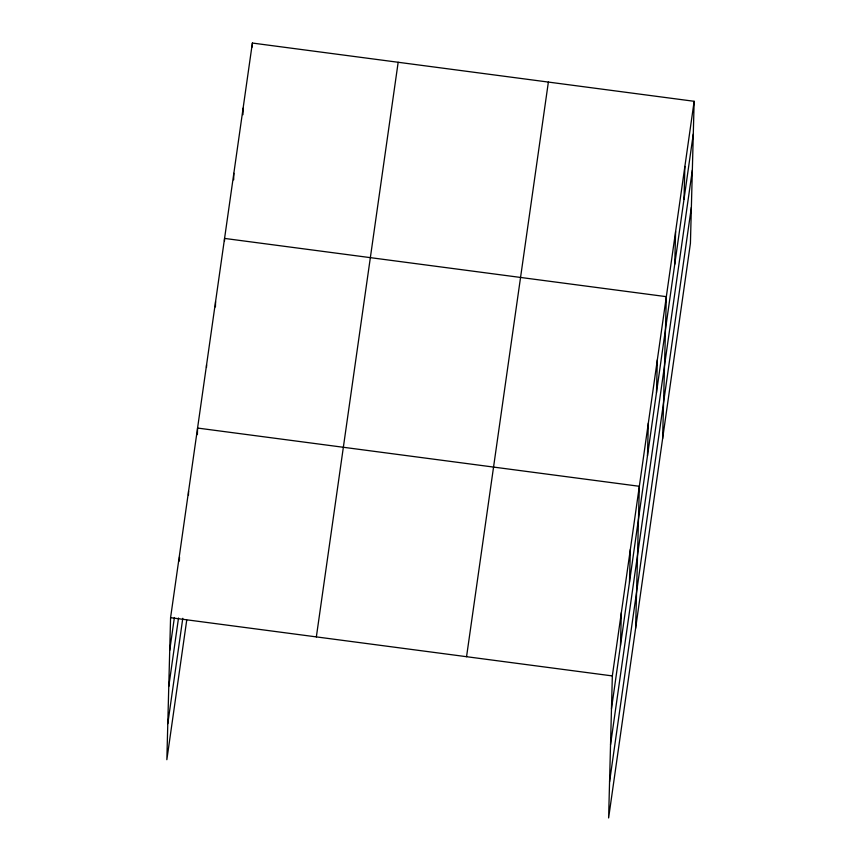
<?xml version="1.0" encoding="UTF-8"?>
<svg xmlns="http://www.w3.org/2000/svg" width="861" height="861" viewBox="0 0 861 861"><rect width="100%" height="100%" fill="white"/><g stroke="black" fill="none" stroke-linecap="round" stroke-linejoin="round"><path stroke-width="1.29" d="M694.149 101.297L612.332 675.917L608.619 817.95L690.425 243.319L694.149 101.297L252.381 43.05L170.575 617.681L166.851 759.703L186.729 620.124M179.4 561.017L179.497 557.089M188.462 495.193L188.57 491.265M197.395 434.601L197.567 428.057L639.336 486.293L635.612 628.326M206.5 367.464L206.565 364.838M215.433 306.871L215.573 301.63M224.495 241.048L224.57 238.422L666.328 296.668L662.615 438.69M233.665 179.852L233.837 173.298M242.942 114.717L243.114 108.174M252.284 46.978L252.381 43.05M620.48 645.449L621.33 612.709M629.477 582.24L630.338 549.501M647.472 455.824L648.333 423.085M656.48 392.616L657.33 359.876M674.744 264.284L675.605 231.544M684.021 199.16L684.872 166.421M169.714 650.421L174.396 617.498M168.767 686.486L178.518 618.004M167.798 723.638L182.79 618.295M316.353 636.903L398.169 62.272M466.554 656.706L548.371 82.075M611.482 708.657L693.288 134.036M610.535 744.722L692.352 170.101M609.556 781.885L691.372 207.253M170.575 617.681L612.332 675.917"/></g></svg>
